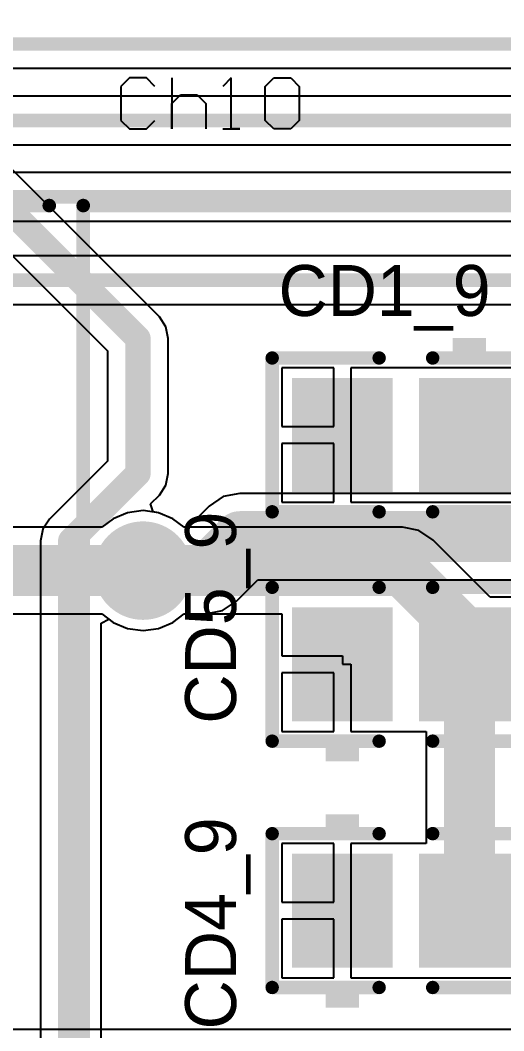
# Model space of a CAD drawing. Header units: millimetres. Extents: x 0.67 to 7.75, y 0.64 to 6.06.
# Drawn here: x 3.991 to 4.275, y 3.639 to 4.234 of the extents above; entities that cross this region are included whole.
import ezdxf

# ---------------------------------------------------------------- set-up
doc = ezdxf.new("R2010")
doc.units = ezdxf.units.MM
doc.header["$MEASUREMENT"] = 0
for name, color, linetype in [('BottomLayer', 5, 'Continuous'), ('BottomSolder', 6, 'Continuous'), ('MultiLayer', 9, 'Continuous'), ('TopLayer', 1, 'Continuous'), ('TopOverlay', 2, 'Continuous'), ('TopPaste', 8, 'Continuous'), ('TopSolder', 216, 'Continuous'), ('ViaHoleLayer', 16, 'Continuous')]:
    doc.layers.add(name, color=color, linetype=linetype)

# ---------------------------------------------------------------- blocks, each defined once
blk = doc.blocks.new('CC2012_0805_250')
at = {"layer": 'TopLayer'}
for points in [[(-0.06299, -0.02953), (-0.01181, -0.02953), (-0.06299, 0.02953), (-0.01181, 0.02953)], [(0.01181, -0.02953), (0.06299, -0.02953), (0.01181, 0.02953), (0.06299, 0.02953)]]:
    blk.add_solid(points, dxfattribs=at)
at = {"layer": 'TopOverlay', "const_width": 0.00787}
for points in [[(-0.07874, -0.04528), (-0.07874, 0.04528)], [(-0.07874, 0.04528), (-0.01575, 0.04528)], [(0.01575, 0.04528), (0.07874, 0.04528)], [(0.07874, -0.04528), (0.07874, 0.04528)], [(-0.07874, -0.04528), (-0.01575, -0.04528)], [(0.01575, -0.04528), (0.07874, -0.04528)]]:
    blk.add_lwpolyline(points, dxfattribs=at)
at = {"layer": 'TopOverlay', "const_width": 0.00394}
for points in [[(-0.08071, 0.04528, 1), (-0.07677, 0.04528, 1)], [(-0.08071, 0.04528, 1), (-0.07677, 0.04528, 1)], [(-0.01772, 0.04528, 1), (-0.01378, 0.04528, 1)], [(0.01378, 0.04528, 1), (0.01772, 0.04528, 1)], [(0.07677, 0.04528, 1), (0.08071, 0.04528, 1)], [(0.07677, 0.04528, 1), (0.08071, 0.04528, 1)], [(-0.08071, -0.04528, 1), (-0.07677, -0.04528, 1)], [(-0.08071, -0.04528, 1), (-0.07677, -0.04528, 1)], [(-0.01772, -0.04528, 1), (-0.01378, -0.04528, 1)], [(0.01378, -0.04528, 1), (0.01772, -0.04528, 1)], [(0.07677, -0.04528, 1), (0.08071, -0.04528, 1)], [(0.07677, -0.04528, 1), (0.08071, -0.04528, 1)]]:
    blk.add_lwpolyline(points, format="xyb", close=True, dxfattribs=at)
at = {"layer": 'TopOverlay'}
for points in [[(-0.04726, 0.04882), (-0.02757, 0.04882), (-0.04726, 0.05669), (-0.02757, 0.05669)], [(-0.04724, -0.05707), (-0.02756, -0.05707), (-0.04724, -0.0492), (-0.02756, -0.0492)]]:
    blk.add_solid(points, dxfattribs=at)
at = {"layer": 'TopPaste'}
for points in [[(-0.06299, -0.02953), (-0.01181, -0.02953), (-0.06299, 0.02953), (-0.01181, 0.02953)], [(0.01181, -0.02953), (0.06299, -0.02953), (0.01181, 0.02953), (0.06299, 0.02953)]]:
    blk.add_solid(points, dxfattribs=at)
at = {"layer": 'TopSolder'}
for points in [[(-0.06699, -0.03353), (-0.00781, -0.03353), (-0.06699, 0.03353), (-0.00781, 0.03353)], [(0.00781, -0.03353), (0.06699, -0.03353), (0.00781, 0.03353), (0.06699, 0.03353)]]:
    blk.add_solid(points, dxfattribs=at)
blk = doc.blocks.new('CC2012_0805_251')
at = {"layer": 'TopLayer'}
for points in [[(-0.06299, -0.02953), (-0.01181, -0.02953), (-0.06299, 0.02953), (-0.01181, 0.02953)], [(0.01181, -0.02953), (0.06299, -0.02953), (0.01181, 0.02953), (0.06299, 0.02953)]]:
    blk.add_solid(points, dxfattribs=at)
at = {"layer": 'TopOverlay', "const_width": 0.00787}
for points in [[(-0.07874, -0.04528), (-0.07874, 0.04528)], [(-0.07874, 0.04528), (-0.01575, 0.04528)], [(0.01575, 0.04528), (0.07874, 0.04528)], [(0.07874, -0.04528), (0.07874, 0.04528)], [(-0.07874, -0.04528), (-0.01575, -0.04528)], [(0.01575, -0.04528), (0.07874, -0.04528)]]:
    blk.add_lwpolyline(points, dxfattribs=at)
at = {"layer": 'TopOverlay', "const_width": 0.00394}
for points in [[(-0.08071, 0.04528, 1), (-0.07677, 0.04528, 1)], [(-0.08071, 0.04528, 1), (-0.07677, 0.04528, 1)], [(-0.01772, 0.04528, 1), (-0.01378, 0.04528, 1)], [(0.01378, 0.04528, 1), (0.01772, 0.04528, 1)], [(0.07677, 0.04528, 1), (0.08071, 0.04528, 1)], [(0.07677, 0.04528, 1), (0.08071, 0.04528, 1)], [(-0.08071, -0.04528, 1), (-0.07677, -0.04528, 1)], [(-0.08071, -0.04528, 1), (-0.07677, -0.04528, 1)], [(-0.01772, -0.04528, 1), (-0.01378, -0.04528, 1)], [(0.01378, -0.04528, 1), (0.01772, -0.04528, 1)], [(0.07677, -0.04528, 1), (0.08071, -0.04528, 1)], [(0.07677, -0.04528, 1), (0.08071, -0.04528, 1)]]:
    blk.add_lwpolyline(points, format="xyb", close=True, dxfattribs=at)
at = {"layer": 'TopOverlay'}
for points in [[(-0.04724, 0.04882), (-0.02756, 0.04882), (-0.04724, 0.05669), (-0.02756, 0.05669)], [(-0.04725, -0.05709), (-0.02756, -0.05709), (-0.04725, -0.04921), (-0.02756, -0.04921)]]:
    blk.add_solid(points, dxfattribs=at)
at = {"layer": 'TopPaste'}
for points in [[(-0.06299, -0.02953), (-0.01181, -0.02953), (-0.06299, 0.02953), (-0.01181, 0.02953)], [(0.01181, -0.02953), (0.06299, -0.02953), (0.01181, 0.02953), (0.06299, 0.02953)]]:
    blk.add_solid(points, dxfattribs=at)
at = {"layer": 'TopSolder'}
for points in [[(-0.06699, -0.03353), (-0.00781, -0.03353), (-0.06699, 0.03353), (-0.00781, 0.03353)], [(0.00781, -0.03353), (0.06699, -0.03353), (0.00781, 0.03353), (0.06699, 0.03353)]]:
    blk.add_solid(points, dxfattribs=at)
blk = doc.blocks.new('CC2012_0805_254')
at = {"layer": 'TopLayer'}
for points in [[(-0.06299, -0.02953), (-0.01181, -0.02953), (-0.06299, 0.02953), (-0.01181, 0.02953)], [(0.01181, -0.02953), (0.06299, -0.02953), (0.01181, 0.02953), (0.06299, 0.02953)]]:
    blk.add_solid(points, dxfattribs=at)
at = {"layer": 'TopOverlay', "const_width": 0.00787}
for points in [[(-0.07874, 0.04528), (-0.07874, -0.04528)], [(-0.01575, 0.04528), (-0.07874, 0.04528)], [(0.07874, 0.04528), (0.01575, 0.04528)], [(0.07874, 0.04528), (0.07874, -0.04528)], [(-0.01575, -0.04528), (-0.07874, -0.04528)], [(0.07874, -0.04528), (0.01575, -0.04528)]]:
    blk.add_lwpolyline(points, dxfattribs=at)
at = {"layer": 'TopOverlay', "const_width": 0.00394}
for points in [[(-0.08071, 0.04528, 1), (-0.07677, 0.04528, 1)], [(-0.08071, 0.04528, 1), (-0.07677, 0.04528, 1)], [(-0.01772, 0.04528, 1), (-0.01378, 0.04528, 1)], [(0.01378, 0.04528, 1), (0.01772, 0.04528, 1)], [(0.07677, 0.04528, 1), (0.08071, 0.04528, 1)], [(0.07677, 0.04528, 1), (0.08071, 0.04528, 1)], [(-0.08071, -0.04528, 1), (-0.07677, -0.04528, 1)], [(-0.08071, -0.04528, 1), (-0.07677, -0.04528, 1)], [(-0.01772, -0.04528, 1), (-0.01378, -0.04528, 1)], [(0.01378, -0.04528, 1), (0.01772, -0.04528, 1)], [(0.07677, -0.04528, 1), (0.08071, -0.04528, 1)], [(0.07677, -0.04528, 1), (0.08071, -0.04528, 1)]]:
    blk.add_lwpolyline(points, format="xyb", close=True, dxfattribs=at)
at = {"layer": 'TopOverlay'}
for points in [[(-0.04726, 0.04882), (-0.02757, 0.04882), (-0.04726, 0.05669), (-0.02757, 0.05669)], [(-0.04725, -0.05707), (-0.02756, -0.05707), (-0.04725, -0.0492), (-0.02756, -0.0492)]]:
    blk.add_solid(points, dxfattribs=at)
at = {"layer": 'TopPaste'}
for points in [[(-0.06299, -0.02953), (-0.01181, -0.02953), (-0.06299, 0.02953), (-0.01181, 0.02953)], [(0.01181, -0.02953), (0.06299, -0.02953), (0.01181, 0.02953), (0.06299, 0.02953)]]:
    blk.add_solid(points, dxfattribs=at)
at = {"layer": 'TopSolder'}
for points in [[(-0.06699, -0.03353), (-0.00781, -0.03353), (-0.06699, 0.03353), (-0.00781, 0.03353)], [(0.00781, -0.03353), (0.06699, -0.03353), (0.00781, 0.03353), (0.06699, 0.03353)]]:
    blk.add_solid(points, dxfattribs=at)

msp = doc.modelspace()

# ---------------------------------------------------------------- linework, layer by layer
at = {"layer": 'BottomLayer'}
for p, q in [((3.53197, 4.20573), (4.40934, 4.20573)), ((4.40303, 4.18927), (3.52566, 4.18927)), ((3.48197, 4.16073), (4.35434, 4.16073)), ((4.34803, 4.14427), (3.47566, 4.14427)), ((3.42697, 4.11573), (4.30672, 4.11573)), ((4.29344, 4.09527), (3.41503, 4.09527)), ((3.37739, 4.06673), (4.29261, 4.06673)), ((4.11025, 3.95355), (4.10198, 3.94802)), ((4.12, 3.95549), (4.11025, 3.95355)), ((5.06573, 3.95549), (4.12, 3.95549)), ((4.05386, 3.9441), (4.04535, 3.94057)), ((4.063, 3.9453), (4.05386, 3.9441)), ((4.07214, 3.9441), (4.063, 3.9453)), ((4.08065, 3.94057), (4.07214, 3.9441)), ((4.10198, 3.94802), (4.08944, 3.93549)), ((4.04535, 3.94057), (4.03873, 3.93549)), ((4.08727, 3.93549), (4.08065, 3.94057)), ((4.03873, 3.93549), (3.39127, 3.93549)), ((4.08944, 3.93549), (4.08727, 3.93549)), ((4.11802, 3.89198), (4.13056, 3.90451)), ((4.13056, 3.90451), (5.06573, 3.90451)), ((4.10975, 3.88645), (4.11802, 3.89198)), ((4.1, 3.88451), (4.10975, 3.88645)), ((3.38071, 3.88451), (4.03873, 3.88451)), ((4.03873, 3.88451), (4.04535, 3.87943)), ((4.04535, 3.87943), (4.05386, 3.8759)), ((4.07214, 3.8759), (4.08065, 3.87943)), ((4.08065, 3.87943), (4.08727, 3.88451)), ((4.08727, 3.88451), (4.1, 3.88451)), ((4.05386, 3.8759), (4.063, 3.8747)), ((4.063, 3.8747), (4.07214, 3.8759)), ((4.36327, 3.63984), (3.82643, 3.63984))]:
    msp.add_line(p, q, dxfattribs=at)
for points, const_width in [([(3.5, 4.22), (5.415, 4.22)], 0.008), ([(3.45, 4.175), (4.435, 4.175)], 0.008), ([(3.395, 4.13), (4.38, 4.13)], 0.008), ([(1.174, 4.081), (6.385, 4.081)], 0.008), ([(4.1, 3.91), (4.12, 3.93)], 0.03), ([(4.12, 3.93), (5.09, 3.93)], 0.03), ([(3.38071, 3.91), (4.063, 3.91)], 0.03), ([(4.063, 3.91), (4.1, 3.91)], 0.03)]:
    msp.add_lwpolyline(points, dxfattribs=dict(at, const_width=const_width))
for points, const_width in [([(4.1125, 3.93, 1), (4.1275, 3.93, 1)], 0.015), ([(4.1125, 3.93, 1), (4.1275, 3.93, 1)], 0.015), ([(4.0505, 3.91, 1), (4.0755, 3.91, 1)], 0.025), ([(4.0555, 3.91, 1), (4.0705, 3.91, 1)], 0.015), ([(4.0555, 3.91, 1), (4.0705, 3.91, 1)], 0.015), ([(4.0925, 3.91, 1), (4.1075, 3.91, 1)], 0.015), ([(4.0925, 3.91, 1), (4.1075, 3.91, 1)], 0.015)]:
    msp.add_lwpolyline(points, format="xyb", close=True, dxfattribs=dict(at, const_width=const_width))
at = {"layer": 'BottomSolder', "const_width": 0.029}
msp.add_lwpolyline([(4.0485, 3.91, 1), (4.0775, 3.91, 1)], format="xyb", close=True, dxfattribs=at)
at = {"layer": 'MultiLayer', "const_width": 0.025}
msp.add_lwpolyline([(4.0505, 3.91, 1), (4.0755, 3.91, 1)], format="xyb", close=True, dxfattribs=at)
at = {"layer": 'TopLayer'}
for p, q in [((4.07262, 4.0593), (3.79, 4.34192)), ((3.75622, 4.32522), (4.04216, 4.03929)), ((4.07648, 4.05351), (4.07262, 4.0593)), ((4.07784, 4.04668), (4.07648, 4.05351)), ((4.07784, 3.9671), (4.07784, 4.04668)), ((4.04216, 4.03929), (4.04216, 3.97449)), ((4.17539, 4.02941), (4.1448, 4.02941)), ((4.1448, 4.02941), (4.1448, 3.99489)), ((4.17539, 3.99489), (4.17539, 4.02941)), ((4.21461, 4.02941), (4.18539, 4.02941)), ((4.18539, 4.02941), (4.18539, 3.98989)), ((4.21598, 4.02941), (4.21461, 4.02941)), ((4.21961, 4.02941), (4.21598, 4.02941)), ((4.22098, 4.02941), (4.21961, 4.02941)), ((4.29079, 4.02941), (4.22098, 4.02941)), ((4.1448, 3.99489), (4.17539, 3.99489)), ((4.18539, 3.98989), (4.18539, 3.95036)), ((4.17539, 3.98489), (4.1448, 3.98489)), ((4.1448, 3.98489), (4.1448, 3.95036)), ((4.17539, 3.95036), (4.17539, 3.98489)), ((4.04216, 3.97449), (4.00788, 3.94022)), ((4.07648, 3.96028), (4.07784, 3.9671)), ((4.07262, 3.95449), (4.07648, 3.96028)), ((4.06738, 3.94925), (4.07262, 3.95449)), ((4.07262, 3.95449), (4.07262, 3.95449)), ((4.1448, 3.95036), (4.17539, 3.95036)), ((4.18539, 3.95036), (4.21461, 3.95036)), ((4.21461, 3.95036), (4.21598, 3.95036)), ((4.21598, 3.95036), (4.21961, 3.95036)), ((4.21961, 3.95036), (4.22098, 3.95036)), ((4.22098, 3.95036), (4.29079, 3.95036)), ((4.06899, 3.94451), (4.06738, 3.94925)), ((4.07214, 3.9441), (4.06899, 3.94451)), ((4.08065, 3.94057), (4.07214, 3.9441)), ((4.00788, 3.94022), (4.00402, 3.93443)), ((4.08727, 3.93549), (4.08065, 3.94057)), ((4.00402, 3.93443), (4.00266, 3.9276)), ((4.21575, 3.93549), (4.08727, 3.93549)), ((4.22551, 3.93355), (4.21575, 3.93549)), ((4.23378, 3.92802), (4.22551, 3.93355)), ((4.00266, 3.9276), (4.00266, 1.08601)), ((4.26739, 3.89441), (4.23378, 3.92802)), ((4.29079, 3.89441), (4.26739, 3.89441)), ((4.03834, 3.87915), (4.04283, 3.88136)), ((4.03834, 1.0934), (4.03834, 3.87915)), ((4.04283, 3.88136), (4.04535, 3.87943)), ((4.04535, 3.87943), (4.05386, 3.8759)), ((4.07214, 3.8759), (4.08065, 3.87943)), ((4.08065, 3.87943), (4.08727, 3.88451)), ((4.08727, 3.88451), (4.1448, 3.88451)), ((4.1448, 3.88451), (4.1448, 3.85989)), ((4.05386, 3.8759), (4.063, 3.8747)), ((4.063, 3.8747), (4.07214, 3.8759)), ((4.1448, 3.85989), (4.18039, 3.85989)), ((4.18039, 3.85989), (4.18039, 3.85489)), ((4.18039, 3.85489), (4.18539, 3.85489)), ((4.18539, 3.85489), (4.18539, 3.81536)), ((4.17539, 3.84989), (4.1448, 3.84989)), ((4.1448, 3.84989), (4.1448, 3.81536)), ((4.17539, 3.81536), (4.17539, 3.84989)), ((4.1448, 3.81536), (4.17539, 3.81536)), ((4.18539, 3.81536), (4.21598, 3.81536)), ((4.21598, 3.81536), (4.21598, 3.81536)), ((4.21598, 3.81536), (4.21961, 3.81536)), ((4.21961, 3.81536), (4.21961, 3.81536)), ((4.21961, 3.81536), (4.22098, 3.81536)), ((4.22098, 3.81536), (4.22971, 3.81536)), ((4.22971, 3.81536), (4.22971, 3.74941)), ((4.17539, 3.74941), (4.1448, 3.74941)), ((4.1448, 3.74941), (4.1448, 3.71489)), ((4.17539, 3.71489), (4.17539, 3.74941)), ((4.21461, 3.74941), (4.18539, 3.74941)), ((4.18539, 3.74941), (4.18539, 3.70989)), ((4.21598, 3.74941), (4.21461, 3.74941)), ((4.21961, 3.74941), (4.21598, 3.74941)), ((4.22098, 3.74941), (4.21961, 3.74941)), ((4.22971, 3.74941), (4.22098, 3.74941)), ((4.1448, 3.71489), (4.17539, 3.71489)), ((4.18539, 3.70989), (4.18539, 3.67036)), ((4.17539, 3.70489), (4.1448, 3.70489)), ((4.1448, 3.70489), (4.1448, 3.67036)), ((4.17539, 3.67036), (4.17539, 3.70489)), ((4.1448, 3.67036), (4.17539, 3.67036)), ((4.18539, 3.67036), (4.21461, 3.67036)), ((4.21461, 3.67036), (4.21598, 3.67036)), ((4.21598, 3.67036), (4.21961, 3.67036)), ((4.21961, 3.67036), (4.22098, 3.67036)), ((4.22098, 3.67036), (4.29079, 3.67036))]:
    msp.add_line(p, q, dxfattribs=at)
for points, const_width in [([(3.75, 4.35668), (4.06, 4.04668)], 0.015), ([(4.06, 3.9671), (4.06, 4.04668)], 0.015), ([(4.2552, 3.98989), (4.36857, 3.98989)], 0.015), ([(4.0205, 3.9276), (4.06, 3.9671)], 0.015), ([(4.0205, 1.08601), (4.0205, 3.9276)], 0.015), ([(4.063, 3.91), (4.21575, 3.91)], 0.03), ([(4.21575, 3.91), (4.2552, 3.87056)], 0.03), ([(4.2552, 3.85489), (4.2552, 3.87056)], 0.03), ([(4.2552, 3.70989), (4.2552, 3.85489)], 0.03), ([(4.2552, 3.85489), (4.3302, 3.85489)], 0.015)]:
    msp.add_lwpolyline(points, dxfattribs=dict(at, const_width=const_width))
for points, const_width in [([(4.05625, 4.04668, 1), (4.06375, 4.04668, 1)], 0.0075), ([(4.05625, 4.04668, 1), (4.06375, 4.04668, 1)], 0.0075), ([(4.25145, 3.98989, 1), (4.25895, 3.98989, 1)], 0.0075), ([(4.05625, 3.9671, 1), (4.06375, 3.9671, 1)], 0.0075), ([(4.05625, 3.9671, 1), (4.06375, 3.9671, 1)], 0.0075), ([(4.01675, 3.9276, 1), (4.02425, 3.9276, 1)], 0.0075), ([(4.01675, 3.9276, 1), (4.02425, 3.9276, 1)], 0.0075), ([(4.0505, 3.91, 1), (4.0755, 3.91, 1)], 0.025), ([(4.0555, 3.91, 1), (4.0705, 3.91, 1)], 0.015), ([(4.20825, 3.91, 1), (4.22325, 3.91, 1)], 0.015), ([(4.20825, 3.91, 1), (4.22325, 3.91, 1)], 0.015), ([(4.2477, 3.87056, 1), (4.2627, 3.87056, 1)], 0.015), ([(4.2477, 3.87056, 1), (4.2627, 3.87056, 1)], 0.015), ([(4.2477, 3.85489, 1), (4.2627, 3.85489, 1)], 0.015), ([(4.2477, 3.85489, 1), (4.2627, 3.85489, 1)], 0.015), ([(4.25145, 3.85489, 1), (4.25895, 3.85489, 1)], 0.0075), ([(4.2477, 3.70989, 1), (4.2627, 3.70989, 1)], 0.015)]:
    msp.add_lwpolyline(points, format="xyb", close=True, dxfattribs=dict(at, const_width=const_width))
at = {"layer": 'TopOverlay'}
for p, q in [((4.055, 4.19999), (4.05, 4.19499)), ((4.065, 4.19999), (4.055, 4.19999)), ((4.06999, 4.19499), (4.065, 4.19999)), ((4.07999, 4.19999), (4.07999, 4.17)), ((4.11498, 4.19999), (4.10998, 4.19499)), ((4.11498, 4.17), (4.11498, 4.19999)), ((4.13497, 4.19499), (4.13997, 4.19999)), ((4.13997, 4.19999), (4.14997, 4.19999)), ((4.14997, 4.19999), (4.15497, 4.19499)), ((4.05, 4.19499), (4.05, 4.175)), ((4.13497, 4.175), (4.13497, 4.19499)), ((4.15497, 4.19499), (4.15497, 4.175)), ((4.07999, 4.185), (4.08499, 4.18999)), ((4.08499, 4.18999), (4.09499, 4.18999)), ((4.09499, 4.18999), (4.09998, 4.185)), ((4.07999, 4.17), (4.07999, 4.185)), ((4.09998, 4.185), (4.09998, 4.17)), ((4.05, 4.175), (4.055, 4.17)), ((4.065, 4.17), (4.06999, 4.175)), ((4.13997, 4.17), (4.13497, 4.175)), ((4.15497, 4.175), (4.14997, 4.17)), ((4.055, 4.17), (4.065, 4.17)), ((4.10998, 4.17), (4.11998, 4.17)), ((4.11998, 4.17), (4.11498, 4.17)), ((4.14997, 4.17), (4.13997, 4.17))]:
    msp.add_line(p, q, dxfattribs=at)
at = {"layer": 'TopOverlay', "const_width": 0.008}
for points in [[(3.0278, 4.12489), (4.0078, 4.12489)], [(4.0278, 4.12489), (5.0078, 4.12489)], [(4.0278, 2.71989), (4.0278, 4.12489)]]:
    msp.add_lwpolyline(points, dxfattribs=at)
at = {"layer": 'TopOverlay', "const_width": 0.004}
for points in [[(4.0058, 4.12489, 1), (4.0098, 4.12489, 1)], [(4.0258, 4.12489, 1), (4.0298, 4.12489, 1)], [(4.0258, 4.12489, 1), (4.0298, 4.12489, 1)]]:
    msp.add_lwpolyline(points, format="xyb", close=True, dxfattribs=at)
at = {"layer": 'TopSolder', "const_width": 0.029}
msp.add_lwpolyline([(4.0485, 3.91, 1), (4.0775, 3.91, 1)], format="xyb", close=True, dxfattribs=at)
at = {"layer": 'ViaHoleLayer', "const_width": 0.014}
msp.add_lwpolyline([(4.056, 3.91, 1), (4.07, 3.91, 1)], format="xyb", close=True, dxfattribs=at)

# ---------------------------------------------------------------- block references
for name, p, rotation in [('CC2012_0805_254', (4.2178, 3.98989), 180), ('CC2012_0805_250', (4.2178, 3.85489), 360), ('CC2012_0805_251', (4.2178, 3.70989), 360)]:
    msp.add_blockref(name, p, dxfattribs=dict(rotation=rotation))

# ---------------------------------------------------------------- texts
at = {"layer": 'TopOverlay'}
msp.add_text('CD1_9', height=0.03, dxfattribs=at).set_placement((4.1428, 4.05989))
for s, p in [('CD5_9', (4.1178, 3.81989)), ('CD4_9', (4.1178, 3.63989))]:
    msp.add_text(s, height=0.03, rotation=90, dxfattribs=at).set_placement(p)

doc.saveas('drawing.dxf')
